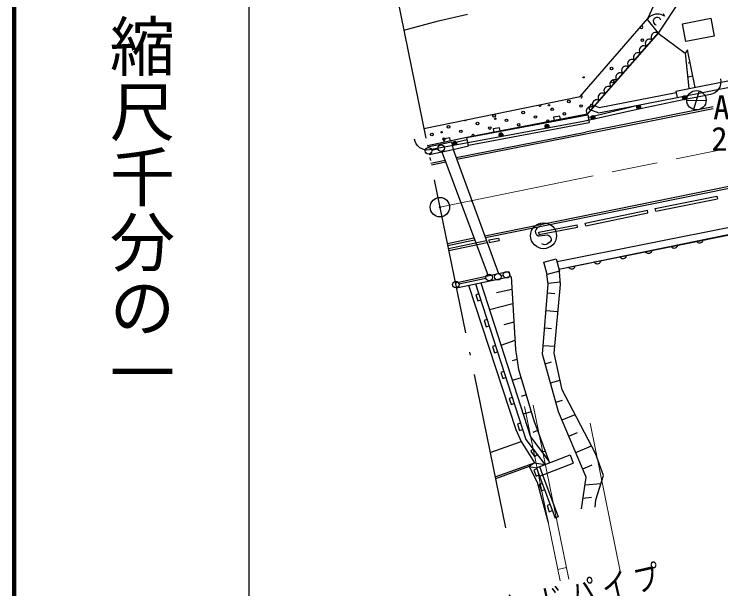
# Model space of a CAD drawing. Units: millimetres, scale not verified. Extents: x 40000 to 680000, y 20000 to 380000.
# Drawn here: x 40000 to 94223, y 246884 to 290966 of the extents above; entities that cross this region are included whole.
import ezdxf
from ezdxf.enums import TextEntityAlignment as Align

# ---------------------------------------------------------------- set-up
doc = ezdxf.new("R2010")
doc.units = ezdxf.units.MM
doc.header["$LTSCALE"] = 1000
doc.linetypes.add('CHAIN', pattern=[18.5, 12, -1.5, 3.5, -1.5])
doc.linetypes.add('LONG_DASHED_DOTTED', pattern=[15.25, 12, -1.5, 0.25, -1.5])
for name, color, linetype, lineweight in [('M-BGD', 7, 'Continuous', 25), ('M-BMK', 2, 'CHAIN', 13), ('M-BMK-LINE', 2, 'LONG_DASHED_DOTTED', 25), ('M-BMK-SRVR', 3, 'Continuous', 25), ('M-OTRS', 6, 'Continuous', 25), ('M-STR-HTXT', 7, 'Continuous', 13), ('M-STR-OTRS', 6, 'Continuous', 13), ('M-STR-STR1', 1, 'Continuous', 25), ('M-TTL', 2, 'Continuous', 140), ('M-TTL-BAND', 7, 'Continuous', 25)]:
    doc.layers.add(name, color=color, linetype=linetype, lineweight=lineweight)
doc.styles.add('@ＭＳ ゴシック', font='')
doc.styles.add('ＭＳ ゴシック', font='')
doc.styles.get('@ＭＳ ゴシック').set_extended_font_data('@MS Gothic')
doc.styles.get('ＭＳ ゴシック').set_extended_font_data('MS Gothic')

msp = doc.modelspace()

# ---------------------------------------------------------------- linework, layer by layer
at = {"layer": 'M-BGD'}
for p, q in [((88631, 290639), (89971, 293575)), ((91183, 292202), (89402, 289517)), ((72560, 290448), (74790, 290969)), ((83424, 284661), (88631, 290639)), ((88776, 290774), (88577, 290560)), ((88979, 290889), (88776, 290774)), ((89203, 290964), (88979, 290889)), ((89480, 290957), (89203, 290964)), ((89692, 290915), (89480, 290957)), ((89899, 290819), (89692, 290915)), ((89791, 291022), (89899, 290819)), ((91271, 290231), (93461, 290645)), ((93461, 290645), (93719, 289277)), ((69894, 289746), (72560, 290448)), ((88577, 290560), (89402, 289517)), ((90763, 285052), (118292, 290558)), ((91529, 288863), (91271, 290231)), ((90861, 284561), (118390, 290067)), ((89402, 289517), (83975, 283300)), ((84575, 283975), (89402, 289517)), ((89402, 289517), (91480, 287982)), ((93719, 289277), (91529, 288863)), ((91666, 288233), (91480, 287982)), ((91480, 287982), (91774, 285254)), ((92245, 285348), (91666, 288233)), ((91865, 287239), (91710, 287216)), ((92071, 286214), (91680, 286127)), ((84892, 283814), (90781, 284963)), ((90763, 285052), (90861, 284561)), ((92567, 285077), (92129, 283651)), ((71435, 282202), (83424, 284661)), ((84858, 283400), (90858, 284570)), ((92443, 284610), (91463, 284408)), ((91603, 284376), (93094, 284352)), ((93643, 283856), (83843, 281908)), ((93643, 283703), (83874, 281762)), ((83975, 283300), (84264, 283619)), ((84029, 283031), (87639, 283942)), ((84238, 284057), (84099, 283682)), ((84099, 283682), (84858, 283400)), ((84238, 284057), (84892, 283814)), ((84264, 283619), (84575, 283975)), ((83975, 283300), (74742, 281517)), ((74742, 281517), (84017, 283233)), ((84017, 283233), (84127, 282643)), ((74851, 280927), (84127, 282643)), ((74742, 281517), (71708, 280863)), ((73909, 279958), (83846, 281909)), ((83874, 281762), (73961, 279815)), ((74863, 280854), (74742, 281517)), ((73842, 280921), (72859, 280741)), ((73568, 281070), (74752, 281341)), ((72032, 280529), (72518, 280631)), ((73679, 280583), (74863, 280854)), ((73679, 280583), (74863, 280854)), ((81804, 271413), (123059, 279818)), ((71980, 279535), (73060, 279765)), ((73112, 279623), (72010, 279388)), ((76104, 273972), (94964, 277802)), ((76157, 273829), (94993, 277655)), ((89188, 276057), (93915, 277004)), ((89227, 275861), (93954, 276808)), ((93915, 277004), (93954, 276808)), ((89227, 275861), (89188, 276057)), ((83814, 274929), (88591, 275926)), ((83855, 274733), (88632, 275730)), ((88632, 275730), (88591, 275926)), ((81656, 271995), (96981, 275060)), ((83855, 274733), (83814, 274929)), ((80246, 274250), (83188, 274816)), ((80283, 274053), (83226, 274620)), ((81804, 271413), (97098, 274471)), ((83226, 274620), (83188, 274816)), ((80283, 274053), (80246, 274250)), ((73239, 273370), (75276, 273804)), ((73269, 273224), (75329, 273662)), ((73315, 272999), (76235, 273614)), ((76305, 273425), (73355, 272803)), ((76413, 273643), (77175, 273793)), ((76413, 273643), (76452, 273447)), ((76452, 273447), (77213, 273597)), ((77175, 273793), (77213, 273597)), ((80636, 271936), (81591, 272196)), ((80894, 270989), (80636, 271936)), ((81591, 272196), (81849, 271249)), ((81849, 271249), (80894, 270989)), ((81912, 270231), (81840, 271202)), ((74128, 270269), (76198, 270713)), ((77359, 270881), (77535, 270921)), ((78138, 270849), (78454, 265243)), ((80977, 270251), (80880, 271001)), ((74869, 270166), (78490, 259109)), ((75408, 270281), (79254, 258351)), ((75801, 270365), (79614, 258538)), ((80544, 264889), (80977, 270251)), ((80967, 270331), (81897, 270424)), ((81424, 264956), (81912, 270231)), ((78195, 269841), (77011, 269583)), ((80923, 269581), (81476, 269536)), ((78256, 268747), (76473, 268280)), ((80815, 268240), (81721, 268167)), ((78335, 267345), (77582, 267137)), ((80707, 266900), (81241, 266857)), ((78415, 265944), (77352, 265555)), ((78454, 265243), (78704, 263713)), ((80598, 265560), (81473, 265489)), ((81770, 260473), (80544, 264889)), ((82042, 262162), (81424, 264956)), ((78579, 264478), (78200, 264364)), ((80749, 264153), (81231, 264287)), ((78704, 263713), (79870, 259805)), ((78898, 263061), (78221, 262859)), ((81157, 262681), (81883, 262883)), ((84606, 257256), (82042, 262162)), ((79287, 261759), (78898, 261643)), ((81566, 261209), (82076, 261351)), ((79676, 260456), (79055, 260271)), ((83889, 255459), (81770, 260473)), ((79870, 259805), (81076, 256555)), ((82035, 259846), (83032, 260268)), ((78490, 259109), (78889, 258197)), ((80161, 259021), (79784, 258882)), ((82565, 258593), (83224, 258872)), ((76515, 257332), (78889, 258197)), ((78889, 258197), (79918, 256562)), ((79254, 258351), (80715, 256428)), ((79614, 258538), (81033, 256670)), ((83094, 257339), (84297, 257847)), ((80074, 256172), (82653, 257159)), ((80743, 257454), (80505, 257366)), ((82653, 257159), (82896, 256524)), ((85218, 255579), (84606, 257256)), ((76894, 255477), (79918, 256562)), ((79918, 256562), (79513, 256265)), ((79918, 256562), (80715, 256428)), ((80317, 255537), (82896, 256524)), ((79513, 256265), (76926, 255321)), ((79513, 256265), (80140, 255072)), ((79513, 256265), (80074, 256172)), ((80074, 256172), (80303, 255540)), ((80309, 256257), (80537, 255627)), ((83624, 256086), (84356, 256395)), ((80303, 255540), (81502, 252313)), ((80537, 255627), (81736, 252400)), ((83537, 253025), (83889, 255459)), ((84630, 253725), (85218, 255579)), ((80140, 255072), (80981, 251978)), ((83801, 254851), (85024, 254967)), ((83655, 253847), (84302, 253906)), ((84574, 253144), (84630, 253725)), ((81736, 252400), (81502, 252313))]:
    msp.add_line(p, q, dxfattribs=at)
for points in [[(89402, 289517), (89326, 289550), (89248, 289563), (89147, 289562), (89066, 289532), (88994, 289488), (88924, 289408), (88890, 289330), (88871, 289246), (88884, 289146), (88909, 289072), (88950, 288999)], [(88950, 288999), (88874, 289032), (88796, 289045), (88695, 289044), (88614, 289014), (88541, 288970), (88471, 288890), (88438, 288812), (88419, 288728), (88432, 288628), (88456, 288554), (88498, 288481)], [(88498, 288481), (88421, 288514), (88344, 288527), (88242, 288526), (88162, 288496), (88089, 288452), (88019, 288372), (87985, 288294), (87967, 288210), (87979, 288110), (88004, 288036), (88045, 287963)], [(88045, 287963), (87969, 287995), (87891, 288008), (87790, 288008), (87709, 287978), (87637, 287934), (87567, 287854), (87533, 287776), (87514, 287692), (87527, 287591), (87552, 287517), (87593, 287445)], [(87593, 287445), (87517, 287477), (87439, 287490), (87338, 287490), (87257, 287460), (87184, 287416), (87114, 287336), (87081, 287258), (87062, 287174), (87075, 287073), (87099, 286999), (87141, 286927)], [(87141, 286927), (87064, 286959), (86987, 286972), (86886, 286971), (86805, 286942), (86732, 286898), (86662, 286817), (86628, 286740), (86610, 286655), (86623, 286555), (86647, 286481), (86689, 286408)], [(86689, 286408), (86612, 286441), (86534, 286454), (86433, 286453), (86352, 286423), (86280, 286380), (86210, 286299), (86176, 286221), (86157, 286137), (86170, 286037), (86195, 285963), (86236, 285890)], [(86236, 285890), (86160, 285923), (86082, 285936), (85981, 285935), (85900, 285905), (85828, 285861), (85757, 285781), (85724, 285703), (85705, 285619), (85718, 285519), (85742, 285445), (85784, 285372)], [(94199, 285993), (94217, 285808), (94200, 285595), (94133, 285377), (94046, 285226), (93916, 285067), (93753, 284941), (93590, 284862), (93422, 284812), (92443, 284610)], [(85784, 285372), (85707, 285405), (85630, 285418), (85529, 285417), (85448, 285387), (85375, 285343), (85305, 285263), (85271, 285185), (85253, 285101), (85266, 285001), (85290, 284927), (85332, 284854)], [(85332, 284854), (85255, 284887), (85177, 284900), (85076, 284899), (84995, 284869), (84923, 284825), (84853, 284745), (84819, 284667), (84800, 284583), (84813, 284483), (84838, 284409), (84879, 284336)], [(91463, 284408), (87559, 283603), (83684, 282721), (73842, 280921)], [(84879, 284336), (84803, 284369), (84725, 284382), (84624, 284381), (84543, 284351), (84471, 284307), (84400, 284227), (84367, 284149), (84348, 284065), (84361, 283964), (84386, 283891), (84427, 283818)], [(84427, 283818), (84350, 283850), (84273, 283863), (84172, 283863), (84091, 283833), (84018, 283789), (83948, 283709), (83914, 283631), (83896, 283547), (83909, 283446), (83933, 283372), (83975, 283300)], [(81912, 282901), (81864, 283147), (81374, 283052), (81421, 282807)], [(77295, 282010), (77248, 282256), (76757, 282161), (76804, 281915)], [(73469, 281243), (73417, 281487), (72928, 281382), (72981, 281137)], [(72859, 280741), (71875, 280561), (71675, 280545), (71488, 280562), (71293, 280628), (71124, 280719), (70967, 280858), (70843, 281008), (70757, 281200), (70711, 281365)], [(80495, 274675), (80415, 274691), (80334, 274676), (80237, 274630), (80112, 274539), (80027, 274434), (79982, 274309), (79994, 274182), (80058, 274086), (80106, 274028), (80197, 273971), (80286, 273967), (80912, 274033), (81014, 273995), (81119, 273918), (81182, 273815), (81209, 273717), (81206, 273603), (81107, 273476), (80921, 273341), (80831, 273294), (80728, 273274), (80619, 273288), (80495, 273340)], [(92854, 273665), (92846, 273604), (92826, 273550), (92791, 273487), (92743, 273447), (92689, 273418), (92613, 273402), (92552, 273408), (92492, 273426), (92433, 273470), (92394, 273512), (92364, 273565)], [(88925, 272864), (88917, 272804), (88897, 272750), (88862, 272687), (88814, 272646), (88760, 272617), (88684, 272602), (88623, 272607), (88563, 272626), (88504, 272670), (88465, 272712), (88435, 272764)], [(90890, 273264), (90882, 273204), (90862, 273150), (90826, 273087), (90778, 273046), (90724, 273018), (90648, 273002), (90587, 273008), (90527, 273026), (90469, 273070), (90430, 273112), (90400, 273165)], [(86961, 272464), (86952, 272404), (86933, 272350), (86897, 272286), (86849, 272246), (86795, 272217), (86719, 272202), (86658, 272207), (86598, 272226), (86540, 272270), (86501, 272311), (86471, 272364)], [(83032, 271663), (83023, 271603), (83004, 271549), (82968, 271486), (82920, 271446), (82866, 271417), (82790, 271401), (82729, 271407), (82669, 271425), (82611, 271469), (82571, 271511), (82542, 271564)], [(84996, 272064), (84988, 272003), (84968, 271950), (84933, 271886), (84885, 271846), (84831, 271817), (84755, 271801), (84694, 271807), (84634, 271825), (84575, 271869), (84536, 271911), (84506, 271964)], [(75652, 269524), (75414, 269448), (75567, 268972), (75805, 269049)], [(76293, 267536), (76055, 267459), (76208, 266984), (76446, 267060)], [(76934, 265548), (76696, 265471), (76849, 264995), (77087, 265072)], [(77575, 263559), (77337, 263483), (77490, 263007), (77728, 263084)], [(78216, 261571), (77978, 261494), (78131, 261019), (78369, 261095)], [(78857, 259583), (78619, 259506), (78773, 259030), (79010, 259107)], [(79833, 257589), (79634, 257437), (79937, 257039), (80136, 257190)], [(80106, 256088), (79873, 255999), (80052, 255532), (80285, 255621)], [(80527, 254965), (80293, 254879), (80465, 254410), (80700, 254496)], [(81120, 253353), (80885, 253267), (81057, 252798), (81292, 252884)]]:
    msp.add_lwpolyline(points, dxfattribs=at)
for centre, radius in [((88199, 288965), 99.5), ((85840, 286800), 99.5), ((83694, 286118), 49.8), ((85908, 285803), 99.5), ((91433, 284554), 149), ((91433, 284554), 132), ((92350, 284362), 746), ((82559, 284263), 99.5), ((91433, 284554), 115), ((91433, 284554), 96.8), ((91433, 284554), 79.5), ((91433, 284554), 58.5), ((91433, 284554), 40.5), ((91433, 284554), 23.2), ((91433, 284554), 4.5), ((81029, 283979), 49.8), ((81276, 283668), 99.5), ((83498, 283919), 99.5), ((87914, 283828), 149), ((87914, 283828), 132), ((87914, 283828), 115), ((87914, 283828), 96.8), ((87914, 283828), 79.5), ((87914, 283828), 58.5), ((87914, 283828), 40.5), ((87914, 283828), 23.2), ((87914, 283828), 4.5), ((76832, 283168), 99.5), ((79054, 283418), 99.5), ((79993, 283074), 99.5), ((82215, 283324), 99.5), ((84406, 283038), 149), ((84406, 283038), 132), ((84406, 283038), 115), ((84406, 283038), 96.8), ((84406, 283038), 79.5), ((84406, 283038), 58.5), ((84406, 283038), 40.5), ((84406, 283038), 23.2), ((75549, 282573), 99.5), ((76915, 282945), 49.8), ((77771, 282823), 99.5), ((78710, 282479), 99.5), ((80884, 282360), 149), ((84406, 283038), 4.5), ((72801, 281910), 49.8), ((73327, 282323), 99.5), ((74266, 281978), 99.5), ((76488, 282229), 99.5), ((80884, 282360), 132), ((80884, 282360), 115), ((80884, 282360), 96.8), ((80884, 282360), 79.5), ((80884, 282360), 58.5), ((80884, 282360), 40.5), ((80884, 282360), 23.2), ((80884, 282360), 4.5), ((72044, 281728), 99.5), ((72982, 281384), 99.5), ((77350, 281714), 149), ((77350, 281714), 132), ((77350, 281714), 115), ((77350, 281714), 96.8), ((77350, 281714), 79.5), ((77350, 281714), 58.5), ((77350, 281714), 40.5), ((77350, 281714), 23.2), ((77350, 281714), 4.5), ((72762, 280683), 249), ((73815, 281068), 149), ((73815, 281068), 132), ((73815, 281068), 115), ((73815, 281068), 96.8), ((73815, 281068), 79.5), ((73815, 281068), 58.5), ((73815, 281068), 40.5), ((73815, 281068), 23.2), ((73815, 281068), 4.5), ((71787, 280477), 249), ((72669, 276160), 22.5), ((80623, 273971), 995), ((77778, 270978), 249), ((76442, 270765), 249), ((77115, 270824), 249), ((73883, 270217), 249)]:
    msp.add_circle(centre, radius, dxfattribs=at)
for centre, radius, start, end in [((89333, 290424), 298, 17.8492, 256.3815), ((88132, 289963), 99.5, 185.6656, 92.2225), ((83482, 284636), 99.5, 265.8452, 86.3077), ((80337, 284013), 99.5, 182.8414, 20.3422), ((74610, 282917), 99.5, 230.6131, 332.5704), ((80932, 282730), 99.5, 1.0059, 200.8482), ((75204, 281634), 99.5, 355.014, 206.8402), ((71699, 280789), 99.5, 56.9903, 87.8079)]:
    msp.add_arc(centre, radius, start, end, dxfattribs=at)
at = {"layer": 'M-BMK'}
msp.add_line((72669, 276160), (94342, 280588), dxfattribs=at)
at = {"layer": 'M-BMK-LINE'}
msp.add_line((66134, 308151), (77842, 250840), dxfattribs=at)
at = {"layer": 'M-BMK-SRVR'}
msp.add_circle((72669, 276160), 746, dxfattribs=at)
at = {"layer": 'M-OTRS'}
for radius in [49.8, 1.5]:
    msp.add_circle((72669, 276160), radius, dxfattribs=at)
at = {"layer": 'M-STR-HTXT'}
for p, q in [((79149, 260871), (81882, 247488)), ((79822, 260972), (82546, 247638)), ((84188, 259603), (86509, 248240)), ((81703, 248365), (82368, 248511))]:
    msp.add_line(p, q, dxfattribs=at)
at = {"layer": 'M-STR-OTRS'}
for radius in [49.8, 1.5]:
    msp.add_circle((75119, 276656), radius, dxfattribs=at)
at = {"layer": 'M-STR-STR1'}
for p, q in [((71726, 280777), (73553, 281169)), ((73553, 281169), (73679, 280583)), ((71846, 280189), (73679, 280583)), ((72824, 280399), (76358, 270893)), ((73679, 280583), (77170, 271066)), ((77170, 271066), (77965, 271228)), ((77965, 271228), (78045, 270836)), ((73854, 270358), (77170, 271066)), ((73934, 269966), (77250, 270674)), ((77250, 270674), (78045, 270836))]:
    msp.add_line(p, q, dxfattribs=at)
at = {"layer": 'M-TTL'}
msp.add_line((40000, 380000), (40000, 20000), dxfattribs=at)
at = {"layer": 'M-TTL-BAND'}
msp.add_line((58000, 370000), (58000, 20000), dxfattribs=at)

# ---------------------------------------------------------------- texts
at = {"layer": 'M-BGD', "style": 'ＭＳ ゴシック'}
for s, p in [('AT-7', (93643, 282359)), ('261.43', (93490, 279938))]:
    msp.add_text(s, height=1833, dxfattribs=at).set_placement(p, align=Align.BOTTOM_LEFT)
at = {"layer": 'M-STR-HTXT', "insert": (76820, 243969), "char_height": 1833, "attachment_point": 7, "rotation": 12.9, "style": 'ＭＳ ゴシック'}
msp.add_mtext('\\T1.25;\\W0.8;ガ-ドパイプ', dxfattribs=at)
at = {"layer": 'M-TTL-BAND', "style": '@ＭＳ ゴシック'}
msp.add_text('縮尺千分の一', height=3666, rotation=270, dxfattribs=at).set_placement((49777, 261030), align=Align.MIDDLE_RIGHT)

doc.saveas('drawing.dxf')
